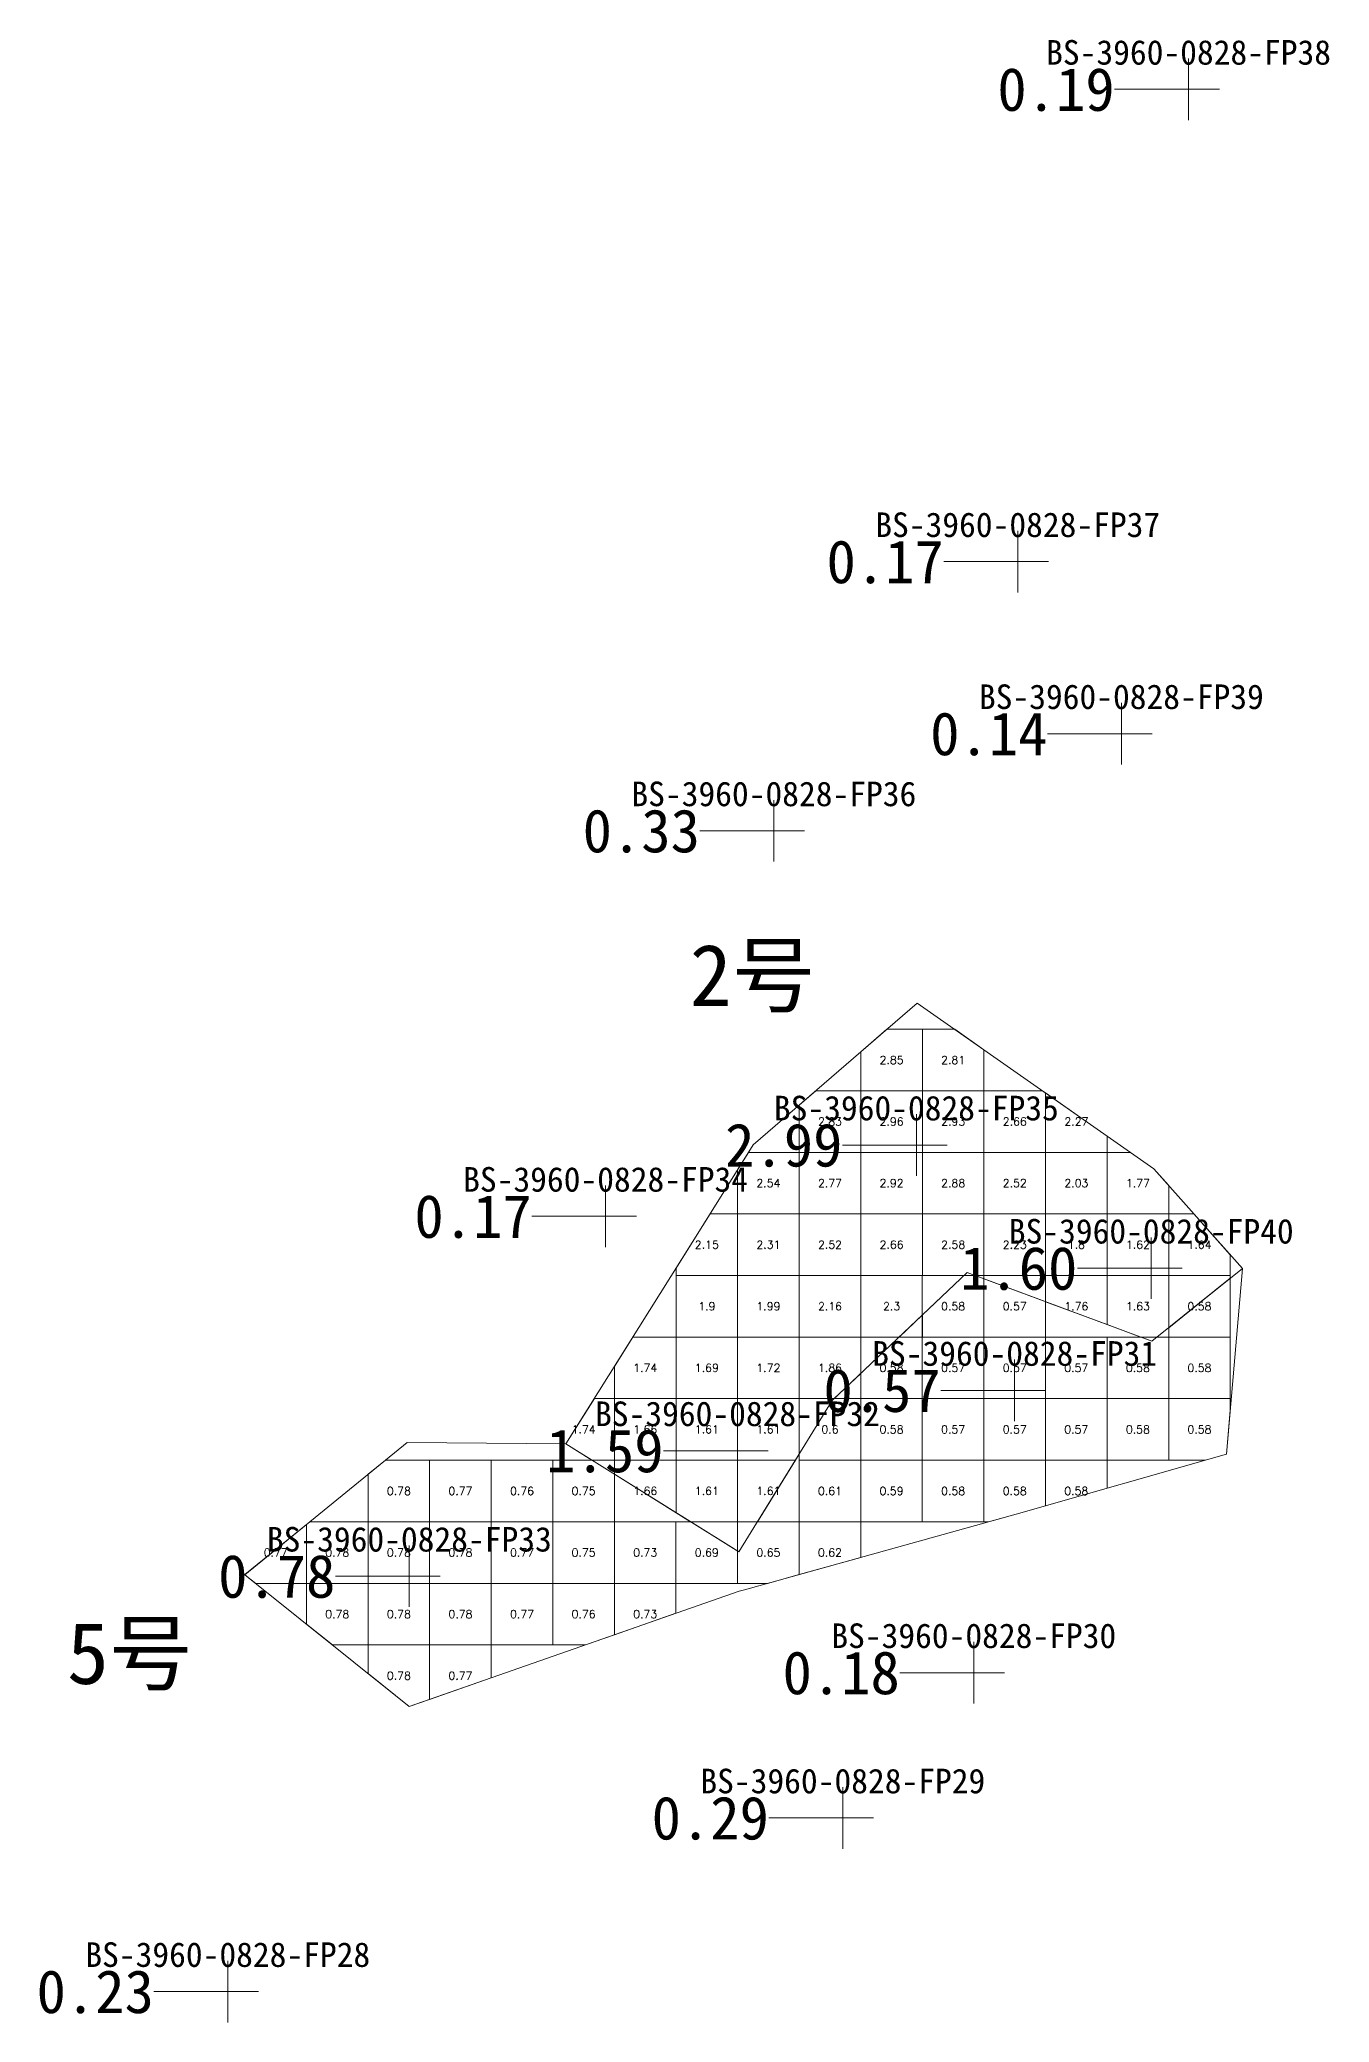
# Model space of a CAD drawing. Header units: inches. Extents: x 470023 to 470064.9, y 4349671.7 to 4349749.2.
# Drawn here: x 470043.99 to 470064.93, y 4349717.01 to 4349749.21 of the extents above; entities that cross this region are included whole.
import ezdxf
from ezdxf.enums import TextEntityAlignment as Align

# ---------------------------------------------------------------- set-up
doc = ezdxf.new("R2010")
doc.units = ezdxf.units.IN
doc.header["$MEASUREMENT"] = 0
for name, color, linetype, lineweight in [('0.500-1.000', 7, 'Continuous', 0), ('1.500-3.000', 7, 'Continuous', 0), ('孔口文字', 7, 'Continuous', 0), ('点', 7, 'Continuous', 0), ('爆区方格网', 7, 'Continuous', 0), ('线条', 7, 'Continuous', 0), ('钻孔', 7, 'Continuous', 0)]:
    doc.layers.add(name, color=color, linetype=linetype, lineweight=lineweight)
doc.styles.add('3dmine_textStyle_1', font='txt.shx', dxfattribs={"height": 1, "bigfont": 'gbcbig.shx'})
doc.styles.add('3dmine_textStyle_3', font='宋体.ttf', dxfattribs={"height": 1})
doc.styles.add('3dmine_textStyle_4', font='simsunb.ttf', dxfattribs={"height": 1})

msp = doc.modelspace()

# ---------------------------------------------------------------- hatches: boundary and pattern name
at = {"layer": '钻孔', "linetype": 'Continuous', "lineweight": 0, "true_color": 0x808080, "extrusion": (0, 1, 0)}
for points in [[(-470063.644, 3949.908), (-470062.644, 3949.908), (-470062.644, 3960.908), (-470063.644, 3960.908)], [(-470060.87, 3950.148), (-470059.87, 3950.148), (-470059.87, 3961.148), (-470060.87, 3961.148)], [(-470062.553, 3950.198), (-470061.553, 3950.198), (-470061.553, 3961.198), (-470062.553, 3961.198)], [(-470056.91, 3949.872), (-470055.91, 3949.872), (-470055.91, 3960.872), (-470056.91, 3960.872)], [(-470054.178, 3949.691), (-470053.178, 3949.691), (-470053.178, 3960.691), (-470054.178, 3960.691)], [(-470060.156, 3949.502), (-470059.156, 3949.502), (-470059.156, 3960.502), (-470060.156, 3960.502)], [(-470058.03, 3949.584), (-470057.03, 3949.584), (-470057.03, 3960.584), (-470058.03, 3960.584)], [(-470048.043, 3949.508), (-470047.043, 3949.508), (-470047.043, 3960.508), (-470048.043, 3960.508)]]:
    msp.add_hatch(color=8, dxfattribs=at).paths.add_polyline_path(points, flags=0)
at = {"layer": '钻孔', "linetype": 'Continuous', "lineweight": 0, "true_color": 0xff0000, "extrusion": (0, 1, 0)}
for points in [[(-470059.224, 3949.852), (-470058.224, 3949.852), (-470058.224, 3960.852), (-470059.224, 3960.852)], [(-470063.038, 3949.617), (-470062.038, 3949.617), (-470062.038, 3960.617), (-470063.038, 3960.617)], [(-470056.32, 3949.615), (-470055.32, 3949.615), (-470055.32, 3960.615), (-470056.32, 3960.615)]]:
    msp.add_hatch(color=1, dxfattribs=at).paths.add_polyline_path(points, flags=0)
at = {"layer": '钻孔', "linetype": 'Continuous', "lineweight": 0, "true_color": 0x00ffff, "extrusion": (0, 1, 0)}
for points in [[(-470060.82, 3949.532), (-470059.82, 3949.532), (-470059.82, 3960.532), (-470060.82, 3960.532)], [(-470050.991, 3950.486), (-470049.991, 3950.486), (-470049.991, 3960.486), (-470050.991, 3960.486)]]:
    msp.add_hatch(color=4, dxfattribs=at).paths.add_polyline_path(points, flags=0)

# ---------------------------------------------------------------- linework, layer by layer
at = {"layer": '0.500-1.000', "color": 4, "linetype": 'Continuous', "lineweight": 0, "true_color": 0x00ffff}
msp.add_lwpolyline([(470063.26, 4349726.234), (470059.847, 4349725.264), (470055.436, 4349724.034), (470055.349, 4349724.01), (470049.988, 4349722.137), (470047.32, 4349724.278), (470049.955, 4349726.426), (470052.534, 4349726.402), (470055.225, 4349724.723), (470055.344, 4349724.648), (470056.857, 4349727.106), (470059.05, 4349729.187), (470062.048, 4349728.072), (470063.519, 4349729.254), (470063.26, 4349726.234)], dxfattribs=at)
at = {"layer": '1.500-3.000', "color": 1, "linetype": 'Continuous', "lineweight": 0, "true_color": 0xff0000}
msp.add_lwpolyline([(470060.891, 4349731.706), (470062.08, 4349730.872), (470063.519, 4349729.254), (470062.046, 4349728.072), (470059.484, 4349729.025), (470059.05, 4349729.187), (470057.913, 4349728.108), (470056.857, 4349727.106), (470055.344, 4349724.648), (470052.534, 4349726.402), (470054.758, 4349729.953), (470055.576, 4349731.26), (470058.239, 4349733.565), (470060.891, 4349731.706)], dxfattribs=at)
at = {"layer": '点', "color": 138, "linetype": 'Continuous', "lineweight": 0, "true_color": 0x004c4c}
for points, elevation in [([(470062.644, 4349747.907), (470062.644, 4349748.907)], 3960.908), ([(470063.144, 4349748.407), (470062.144, 4349748.407)], 3960.908), ([(470059.87, 4349740.234), (470059.87, 4349741.234)], 3961.148), ([(470060.37, 4349740.734), (470059.37, 4349740.734)], 3961.148), ([(470061.553, 4349737.44), (470061.553, 4349738.44)], 3961.198), ([(470062.053, 4349737.94), (470061.053, 4349737.94)], 3961.198), ([(470055.91, 4349735.862), (470055.91, 4349736.862)], 3960.872), ([(470056.41, 4349736.362), (470055.41, 4349736.362)], 3960.872), ([(470058.224, 4349730.758), (470058.224, 4349731.758)], 3960.852), ([(470058.724, 4349731.258), (470057.724, 4349731.258)], 3960.852), ([(470053.178, 4349729.6), (470053.178, 4349730.6)], 3960.691), ([(470053.678, 4349730.1), (470052.678, 4349730.1)], 3960.691), ([(470062.038, 4349728.757), (470062.038, 4349729.757)], 3960.617), ([(470062.538, 4349729.257), (470061.538, 4349729.257)], 3960.617), ([(470059.82, 4349726.772), (470059.82, 4349727.772)], 3960.532), ([(470060.32, 4349727.272), (470059.32, 4349727.272)], 3960.532), ([(470055.32, 4349725.792), (470055.32, 4349726.792)], 3960.615), ([(470055.82, 4349726.292), (470054.82, 4349726.292)], 3960.615), ([(470049.991, 4349723.754), (470049.991, 4349724.754)], 3960.486), ([(470050.491, 4349724.254), (470049.491, 4349724.254)], 3960.486), ([(470059.156, 4349722.187), (470059.156, 4349723.187)], 3960.502), ([(470059.656, 4349722.687), (470058.656, 4349722.687)], 3960.502), ([(470057.03, 4349719.827), (470057.03, 4349720.827)], 3960.584), ([(470057.53, 4349720.327), (470056.53, 4349720.327)], 3960.584), ([(470047.043, 4349717.007), (470047.043, 4349718.007)], 3960.508), ([(470047.543, 4349717.507), (470046.543, 4349717.507)], 3960.508)]:
    msp.add_lwpolyline(points, dxfattribs=dict(at, elevation=elevation))
at = {"layer": '爆区方格网', "color": 1, "linetype": 'Continuous', "lineweight": 0, "true_color": 0xff0000, "elevation": 3960.617}
for points in [[(470058.322, 4349732.139), (470057.322, 4349732.139), (470057.322, 4349732.772), (470057.746, 4349733.139), (470058.322, 4349733.139), (470058.322, 4349732.139)], [(470059.322, 4349732.806), (470059.322, 4349732.139), (470058.322, 4349732.139), (470058.322, 4349733.139), (470058.847, 4349733.139), (470059.322, 4349732.806)], [(470057.322, 4349731.139), (470056.322, 4349731.139), (470056.322, 4349731.906), (470056.591, 4349732.139), (470057.322, 4349732.139), (470057.322, 4349731.139)], [(470058.322, 4349731.139), (470057.322, 4349731.139), (470057.322, 4349732.139), (470058.322, 4349732.139), (470058.322, 4349731.139)], [(470059.322, 4349731.139), (470058.322, 4349731.139), (470058.322, 4349732.139), (470059.322, 4349732.139), (470059.322, 4349731.139)], [(470060.322, 4349732.104), (470060.322, 4349731.139), (470059.322, 4349731.139), (470059.322, 4349732.139), (470060.273, 4349732.139), (470060.322, 4349732.104)], [(470060.891, 4349731.706), (470061.322, 4349731.403), (470061.322, 4349731.139), (470060.322, 4349731.139), (470060.322, 4349732.104), (470060.891, 4349731.706)], [(470056.322, 4349730.139), (470055.322, 4349730.139), (470055.322, 4349730.854), (470055.5, 4349731.139), (470056.322, 4349731.139), (470056.322, 4349730.139)], [(470057.322, 4349730.139), (470056.322, 4349730.139), (470056.322, 4349731.139), (470057.322, 4349731.139), (470057.322, 4349730.139)], [(470058.322, 4349730.139), (470057.322, 4349730.139), (470057.322, 4349731.139), (470058.322, 4349731.139), (470058.322, 4349730.139)], [(470059.322, 4349730.139), (470058.322, 4349730.139), (470058.322, 4349731.139), (470059.322, 4349731.139), (470059.322, 4349730.139)], [(470060.322, 4349730.139), (470059.322, 4349730.139), (470059.322, 4349731.139), (470060.322, 4349731.139), (470060.322, 4349730.139)], [(470061.322, 4349730.139), (470060.322, 4349730.139), (470060.322, 4349731.139), (470061.322, 4349731.139), (470061.322, 4349730.139)], [(470062.08, 4349730.872), (470062.322, 4349730.599), (470062.322, 4349730.139), (470061.322, 4349730.139), (470061.322, 4349731.139), (470061.7, 4349731.139), (470062.08, 4349730.872)], [(470055.322, 4349729.139), (470054.322, 4349729.139), (470054.322, 4349729.257), (470054.758, 4349729.953), (470054.874, 4349730.139), (470055.322, 4349730.139), (470055.322, 4349729.139)], [(470056.322, 4349729.139), (470055.322, 4349729.139), (470055.322, 4349730.139), (470056.322, 4349730.139), (470056.322, 4349729.139)], [(470057.322, 4349729.139), (470056.322, 4349729.139), (470056.322, 4349730.139), (470057.322, 4349730.139), (470057.322, 4349729.139)], [(470058.322, 4349729.139), (470057.322, 4349729.139), (470057.322, 4349730.139), (470058.322, 4349730.139), (470058.322, 4349729.139)], [(470059.322, 4349729.139), (470059.178, 4349729.139), (470059.05, 4349729.187), (470059, 4349729.139), (470058.322, 4349729.139), (470058.322, 4349730.139), (470059.322, 4349730.139), (470059.322, 4349729.139)], [(470060.322, 4349729.139), (470059.322, 4349729.139), (470059.322, 4349730.139), (470060.322, 4349730.139), (470060.322, 4349729.139)], [(470061.322, 4349729.139), (470060.322, 4349729.139), (470060.322, 4349730.139), (470061.322, 4349730.139), (470061.322, 4349729.139)], [(470062.322, 4349729.139), (470061.322, 4349729.139), (470061.322, 4349730.139), (470062.322, 4349730.139), (470062.322, 4349729.139)], [(470063.322, 4349729.475), (470063.322, 4349729.139), (470062.322, 4349729.139), (470062.322, 4349730.139), (470062.732, 4349730.139), (470063.322, 4349729.475)], [(470055.322, 4349728.139), (470054.322, 4349728.139), (470054.322, 4349729.139), (470055.322, 4349729.139), (470055.322, 4349728.139)], [(470056.322, 4349728.139), (470055.322, 4349728.139), (470055.322, 4349729.139), (470056.322, 4349729.139), (470056.322, 4349728.139)], [(470057.322, 4349728.139), (470056.322, 4349728.139), (470056.322, 4349729.139), (470057.322, 4349729.139), (470057.322, 4349728.139)], [(470058.322, 4349729.138), (470058.321, 4349729.138), (470058.321, 4349728.496), (470058.322, 4349728.496), (470058.322, 4349728.139), (470058.321, 4349728.139), (470058.321, 4349728.496), (470057.945, 4349728.139), (470057.322, 4349728.139), (470057.322, 4349729.139), (470058.322, 4349729.139), (470058.322, 4349729.138)], [(470061.322, 4349728.341), (470060.322, 4349728.713), (470060.322, 4349729.139), (470061.322, 4349729.139), (470061.322, 4349728.341)], [(470062.322, 4349729.138), (470062.321, 4349729.138), (470062.321, 4349728.293), (470062.321, 4349728.293), (470062.129, 4349728.139), (470061.867, 4349728.139), (470061.322, 4349728.341), (470061.322, 4349729.139), (470062.322, 4349729.139), (470062.322, 4349729.138)], [(470054.322, 4349727.139), (470053.322, 4349727.139), (470053.322, 4349727.661), (470053.622, 4349728.139), (470054.322, 4349728.139), (470054.322, 4349727.139)], [(470055.322, 4349727.139), (470054.322, 4349727.139), (470054.322, 4349728.139), (470055.322, 4349728.139), (470055.322, 4349727.139)], [(470056.322, 4349727.139), (470055.322, 4349727.139), (470055.322, 4349728.139), (470056.322, 4349728.139), (470056.322, 4349727.139)], [(470057.322, 4349728.138), (470057.321, 4349728.138), (470057.321, 4349727.547), (470057.322, 4349727.548), (470057.322, 4349727.139), (470057.321, 4349727.139), (470057.321, 4349727.547), (470056.891, 4349727.139), (470056.322, 4349727.139), (470056.322, 4349728.139), (470057.322, 4349728.139), (470057.322, 4349728.138)], [(470053.322, 4349726.139), (470052.957, 4349726.139), (470052.534, 4349726.402), (470052.996, 4349727.139), (470053.322, 4349727.139), (470053.322, 4349726.139)], [(470054.322, 4349726.139), (470053.322, 4349726.139), (470053.322, 4349727.139), (470054.322, 4349727.139), (470054.322, 4349726.139)], [(470055.322, 4349726.139), (470054.322, 4349726.139), (470054.322, 4349727.139), (470055.322, 4349727.139), (470055.322, 4349726.139)], [(470056.322, 4349727.138), (470056.321, 4349727.138), (470056.321, 4349726.236), (470056.322, 4349726.238), (470056.322, 4349726.139), (470056.321, 4349726.139), (470056.321, 4349726.236), (470056.261, 4349726.139), (470055.322, 4349726.139), (470055.322, 4349727.139), (470056.322, 4349727.139), (470056.322, 4349727.138)], [(470054.322, 4349725.286), (470053.322, 4349725.911), (470053.322, 4349726.139), (470054.322, 4349726.139), (470054.322, 4349725.286)], [(470055.322, 4349725.139), (470054.559, 4349725.139), (470054.322, 4349725.286), (470054.322, 4349726.139), (470055.322, 4349726.139), (470055.322, 4349725.139)], [(470055.646, 4349725.139), (470055.322, 4349725.139), (470055.322, 4349726.139), (470056.261, 4349726.139), (470055.646, 4349725.139)], [(470056.322, 4349726.138), (470056.321, 4349726.138), (470056.321, 4349726.139), (470056.322, 4349726.139), (470056.322, 4349726.138)]]:
    msp.add_lwpolyline(points, dxfattribs=at)
at = {"layer": '爆区方格网', "color": 4, "linetype": 'Continuous', "lineweight": 0, "true_color": 0x00ffff, "elevation": 3960.486}
for points in [[(470059.321, 4349728.138), (470058.321, 4349728.138), (470058.321, 4349729.138), (470059.321, 4349729.138), (470059.321, 4349728.138)], [(470060.321, 4349728.138), (470059.321, 4349728.138), (470059.321, 4349729.138), (470060.321, 4349729.138), (470060.321, 4349728.138)], [(470063.321, 4349729.095), (470062.321, 4349728.293), (470062.321, 4349729.138), (470063.321, 4349729.138), (470063.321, 4349729.095)], [(470063.321, 4349728.138), (470062.321, 4349728.138), (470062.321, 4349728.291), (470063.321, 4349729.095), (470063.321, 4349728.138)], [(470058.321, 4349727.138), (470057.321, 4349727.138), (470057.321, 4349728.138), (470058.321, 4349728.138), (470058.321, 4349727.138)], [(470059.321, 4349727.138), (470058.321, 4349727.138), (470058.321, 4349728.138), (470059.321, 4349728.138), (470059.321, 4349727.138)], [(470060.321, 4349727.138), (470059.321, 4349727.138), (470059.321, 4349728.138), (470060.321, 4349728.138), (470060.321, 4349727.138)], [(470061.321, 4349727.138), (470060.321, 4349727.138), (470060.321, 4349728.138), (470061.321, 4349728.138), (470061.321, 4349727.138)], [(470062.321, 4349727.138), (470061.321, 4349727.138), (470061.321, 4349728.138), (470062.127, 4349728.138), (470062.046, 4349728.072), (470061.95, 4349728.108), (470061.95, 4349728.108), (470062.046, 4349728.072), (470062.046, 4349728.072), (470062.048, 4349728.072), (470062.13, 4349728.138), (470062.321, 4349728.138), (470062.321, 4349727.138)], [(470063.321, 4349727.138), (470062.321, 4349727.138), (470062.321, 4349728.138), (470063.321, 4349728.138), (470063.321, 4349727.138)], [(470057.321, 4349726.138), (470056.321, 4349726.138), (470056.321, 4349727.138), (470057.321, 4349727.138), (470057.321, 4349726.138)], [(470058.321, 4349726.138), (470057.321, 4349726.138), (470057.321, 4349727.138), (470058.321, 4349727.138), (470058.321, 4349726.138)], [(470059.321, 4349726.138), (470058.321, 4349726.138), (470058.321, 4349727.138), (470059.321, 4349727.138), (470059.321, 4349726.138)], [(470060.321, 4349726.138), (470059.321, 4349726.138), (470059.321, 4349727.138), (470060.321, 4349727.138), (470060.321, 4349726.138)], [(470061.321, 4349726.138), (470060.321, 4349726.138), (470060.321, 4349727.138), (470061.321, 4349727.138), (470061.321, 4349726.138)], [(470062.321, 4349726.138), (470061.321, 4349726.138), (470061.321, 4349727.138), (470062.321, 4349727.138), (470062.321, 4349726.138)], [(470063.321, 4349726.95), (470063.26, 4349726.234), (470062.92, 4349726.138), (470062.321, 4349726.138), (470062.321, 4349727.138), (470063.321, 4349727.138), (470063.321, 4349726.95)], [(470050.321, 4349725.138), (470049.321, 4349725.138), (470049.321, 4349725.909), (470049.602, 4349726.138), (470050.321, 4349726.138), (470050.321, 4349725.138)], [(470051.321, 4349725.138), (470050.321, 4349725.138), (470050.321, 4349726.138), (470051.321, 4349726.138), (470051.321, 4349725.138)], [(470052.321, 4349725.138), (470051.321, 4349725.138), (470051.321, 4349726.138), (470052.321, 4349726.138), (470052.321, 4349725.138)], [(470053.321, 4349725.138), (470052.321, 4349725.138), (470052.321, 4349726.138), (470053.321, 4349726.138), (470053.321, 4349725.138)], [(470057.321, 4349725.138), (470056.321, 4349725.138), (470056.321, 4349726.138), (470057.321, 4349726.138), (470057.321, 4349725.138)], [(470058.321, 4349725.138), (470057.321, 4349725.138), (470057.321, 4349726.138), (470058.321, 4349726.138), (470058.321, 4349725.138)], [(470059.321, 4349725.138), (470058.321, 4349725.138), (470058.321, 4349726.138), (470059.321, 4349726.138), (470059.321, 4349725.138)], [(470060.321, 4349725.399), (470059.847, 4349725.264), (470059.395, 4349725.138), (470059.321, 4349725.138), (470059.321, 4349726.138), (470060.321, 4349726.138), (470060.321, 4349725.399)], [(470061.321, 4349725.683), (470060.321, 4349725.399), (470060.321, 4349726.138), (470061.321, 4349726.138), (470061.321, 4349725.683)], [(470048.321, 4349724.138), (470047.496, 4349724.138), (470047.321, 4349724.278), (470047.321, 4349724.279), (470048.321, 4349725.094), (470048.321, 4349724.138)], [(470049.321, 4349724.138), (470048.321, 4349724.138), (470048.321, 4349725.094), (470048.375, 4349725.138), (470049.321, 4349725.138), (470049.321, 4349724.138)], [(470050.321, 4349724.138), (470049.321, 4349724.138), (470049.321, 4349725.138), (470050.321, 4349725.138), (470050.321, 4349724.138)], [(470051.321, 4349724.138), (470050.321, 4349724.138), (470050.321, 4349725.138), (470051.321, 4349725.138), (470051.321, 4349724.138)], [(470052.321, 4349724.138), (470051.321, 4349724.138), (470051.321, 4349725.138), (470052.321, 4349725.138), (470052.321, 4349724.138)], [(470053.321, 4349724.138), (470052.321, 4349724.138), (470052.321, 4349725.138), (470053.321, 4349725.138), (470053.321, 4349724.138)], [(470054.321, 4349724.138), (470053.321, 4349724.138), (470053.321, 4349725.138), (470054.321, 4349725.138), (470054.321, 4349724.138)], [(470055.321, 4349724.138), (470054.321, 4349724.138), (470054.321, 4349725.138), (470055.321, 4349725.138), (470055.321, 4349724.138)], [(470056.321, 4349724.281), (470055.808, 4349724.138), (470055.321, 4349724.138), (470055.321, 4349725.138), (470056.321, 4349725.138), (470056.321, 4349724.281)], [(470057.321, 4349724.56), (470056.321, 4349724.281), (470056.321, 4349725.138), (470057.321, 4349725.138), (470057.321, 4349724.56)], [(470049.321, 4349723.138), (470048.741, 4349723.138), (470048.321, 4349723.475), (470048.321, 4349724.138), (470049.321, 4349724.138), (470049.321, 4349723.138)], [(470050.321, 4349723.138), (470049.321, 4349723.138), (470049.321, 4349724.138), (470050.321, 4349724.138), (470050.321, 4349723.138)], [(470051.321, 4349723.138), (470050.321, 4349723.138), (470050.321, 4349724.138), (470051.321, 4349724.138), (470051.321, 4349723.138)], [(470052.321, 4349723.138), (470051.321, 4349723.138), (470051.321, 4349724.138), (470052.321, 4349724.138), (470052.321, 4349723.138)], [(470053.321, 4349723.301), (470052.853, 4349723.138), (470052.321, 4349723.138), (470052.321, 4349724.138), (470053.321, 4349724.138), (470053.321, 4349723.301)], [(470054.321, 4349723.651), (470053.321, 4349723.301), (470053.321, 4349724.138), (470054.321, 4349724.138), (470054.321, 4349723.651)], [(470050.321, 4349722.253), (470049.991, 4349722.138), (470049.987, 4349722.138), (470049.321, 4349722.672), (470049.321, 4349723.138), (470050.321, 4349723.138), (470050.321, 4349722.253)], [(470051.321, 4349722.603), (470050.321, 4349722.253), (470050.321, 4349723.138), (470051.321, 4349723.138), (470051.321, 4349722.603)]]:
    msp.add_lwpolyline(points, dxfattribs=at)
at = {"layer": '线条', "color": 138, "linetype": 'Continuous', "lineweight": 0, "true_color": 0x004c4c}
for points, elevation in [([(470062.644, 4349748.407), (470062.644, 4349748.407), (470062.644, 4349748.407)], 3960.908), ([(470059.87, 4349740.734), (470059.87, 4349740.734), (470059.87, 4349740.734)], 3961.148), ([(470061.553, 4349737.94), (470061.553, 4349737.94), (470061.553, 4349737.94)], 3961.198), ([(470055.91, 4349736.362), (470055.91, 4349736.362), (470055.91, 4349736.362)], 3960.872), ([(470058.224, 4349731.258), (470058.224, 4349731.258), (470058.224, 4349731.258)], 3960.852), ([(470053.178, 4349730.1), (470053.178, 4349730.1), (470053.178, 4349730.1)], 3960.691), ([(470062.038, 4349729.257), (470062.038, 4349729.257), (470062.038, 4349729.257)], 3960.617), ([(470059.82, 4349727.272), (470059.82, 4349727.272), (470059.82, 4349727.272)], 3960.532), ([(470055.32, 4349726.292), (470055.32, 4349726.292), (470055.32, 4349726.292)], 3960.615), ([(470049.991, 4349724.254), (470049.991, 4349724.254), (470049.991, 4349724.254)], 3960.486), ([(470059.156, 4349722.687), (470059.156, 4349722.687), (470059.156, 4349722.687)], 3960.502), ([(470057.03, 4349720.327), (470057.03, 4349720.327), (470057.03, 4349720.327)], 3960.584), ([(470047.043, 4349717.507), (470047.043, 4349717.507), (470047.043, 4349717.507)], 3960.508)]:
    msp.add_lwpolyline(points, dxfattribs=dict(at, elevation=elevation))
at = {"layer": '钻孔', "color": 8, "linetype": 'Continuous', "lineweight": 0, "true_color": 0x808080}
for points, elevation in [([(470062.644, 4349748.407), (470061.444, 4349748.407)], 3960.908), ([(470062.644, 4349748.407), (470061.444, 4349748.407)], 3949.908), ([(470059.87, 4349740.734), (470058.67, 4349740.734)], 3961.148), ([(470059.87, 4349740.734), (470058.67, 4349740.734)], 3950.148), ([(470061.553, 4349737.94), (470060.353, 4349737.94)], 3961.198), ([(470061.553, 4349737.94), (470060.353, 4349737.94)], 3950.198), ([(470055.91, 4349736.362), (470054.71, 4349736.362)], 3960.872), ([(470055.91, 4349736.362), (470054.71, 4349736.362)], 3949.872), ([(470053.178, 4349730.1), (470051.978, 4349730.1)], 3960.691), ([(470053.178, 4349730.1), (470051.978, 4349730.1)], 3949.691), ([(470059.156, 4349722.687), (470057.956, 4349722.687)], 3960.502), ([(470059.156, 4349722.687), (470057.956, 4349722.687)], 3949.502), ([(470057.03, 4349720.327), (470055.83, 4349720.327)], 3960.584), ([(470057.03, 4349720.327), (470055.83, 4349720.327)], 3949.584), ([(470047.043, 4349717.507), (470045.843, 4349717.507)], 3960.508), ([(470047.043, 4349717.507), (470045.843, 4349717.507)], 3949.508)]:
    msp.add_lwpolyline(points, dxfattribs=dict(at, elevation=elevation))
at = {"layer": '钻孔', "color": 1, "linetype": 'Continuous', "lineweight": 0, "true_color": 0xff0000}
for points, elevation in [([(470058.224, 4349731.258), (470057.024, 4349731.258)], 3960.852), ([(470058.224, 4349731.258), (470057.024, 4349731.258)], 3949.852), ([(470062.038, 4349729.257), (470060.838, 4349729.257)], 3960.617), ([(470062.038, 4349729.257), (470060.838, 4349729.257)], 3949.617), ([(470055.32, 4349726.292), (470054.12, 4349726.292)], 3960.615), ([(470055.32, 4349726.292), (470054.12, 4349726.292)], 3949.615)]:
    msp.add_lwpolyline(points, dxfattribs=dict(at, elevation=elevation))
at = {"layer": '钻孔', "color": 4, "linetype": 'Continuous', "lineweight": 0, "true_color": 0x00ffff}
for points, elevation in [([(470059.82, 4349727.272), (470058.62, 4349727.272)], 3960.532), ([(470059.82, 4349727.272), (470058.62, 4349727.272)], 3949.532), ([(470049.991, 4349724.254), (470048.791, 4349724.254)], 3960.486), ([(470049.991, 4349724.254), (470048.791, 4349724.254)], 3950.486)]:
    msp.add_lwpolyline(points, dxfattribs=dict(at, elevation=elevation))

# ---------------------------------------------------------------- texts
at = {"color": 7, "linetype": 'Continuous', "lineweight": 0, "style": '3dmine_textStyle_3'}
for s, p in [('2号', (470054.545, 4349733.517, 1982.732)), ('5号', (470044.432, 4349722.504, 1982.732))]:
    msp.add_text(s, height=1, dxfattribs=at).set_placement(p)
at = {"color": 1, "linetype": 'Continuous', "lineweight": 0, "true_color": 0xff0000, "style": '3dmine_textStyle_1'}
for s, p in [('2.85', (470057.822, 4349732.639, 3960.617)), ('2.81', (470058.822, 4349732.639, 3960.617)), ('2.83', (470056.822, 4349731.639, 3960.617)), ('2.96', (470057.822, 4349731.639, 3960.617)), ('2.93', (470058.822, 4349731.639, 3960.617)), ('2.66', (470059.822, 4349731.639, 3960.617)), ('2.27', (470060.822, 4349731.639, 3960.617)), ('2.54', (470055.822, 4349730.639, 3960.617)), ('2.77', (470056.822, 4349730.639, 3960.617)), ('2.92', (470057.822, 4349730.639, 3960.617)), ('2.88', (470058.822, 4349730.639, 3960.617)), ('2.52', (470059.822, 4349730.639, 3960.617)), ('2.03', (470060.822, 4349730.639, 3960.617)), ('1.77', (470061.822, 4349730.639, 3960.617)), ('2.15', (470054.822, 4349729.639, 3960.617)), ('2.31', (470055.822, 4349729.639, 3960.617)), ('2.52', (470056.822, 4349729.639, 3960.617)), ('2.66', (470057.822, 4349729.639, 3960.617)), ('2.58', (470058.822, 4349729.639, 3960.617)), ('2.23', (470059.822, 4349729.639, 3960.617)), ('1.8', (470060.822, 4349729.639, 3960.617)), ('1.62', (470061.822, 4349729.639, 3960.617)), ('1.64', (470062.822, 4349729.639, 3960.617)), ('1.9', (470054.822, 4349728.639, 3960.617)), ('1.99', (470055.822, 4349728.639, 3960.617)), ('2.16', (470056.822, 4349728.639, 3960.617)), ('2.3', (470057.822, 4349728.639, 3960.617)), ('1.76', (470060.822, 4349728.639, 3960.617)), ('1.63', (470061.822, 4349728.639, 3960.617)), ('1.74', (470053.822, 4349727.639, 3960.617)), ('1.69', (470054.822, 4349727.639, 3960.617)), ('1.72', (470055.822, 4349727.639, 3960.617)), ('1.86', (470056.822, 4349727.639, 3960.617)), ('1.74', (470052.822, 4349726.639, 3960.617)), ('1.66', (470053.822, 4349726.639, 3960.617)), ('1.61', (470054.822, 4349726.639, 3960.617)), ('1.61', (470055.822, 4349726.639, 3960.617)), ('1.66', (470053.822, 4349725.639, 3960.617)), ('1.61', (470054.822, 4349725.639, 3960.617)), ('1.61', (470055.822, 4349725.639, 3960.617))]:
    msp.add_text(s, height=0.13, dxfattribs=at).set_placement(p, align=Align.MIDDLE_CENTER)
at = {"color": 4, "linetype": 'Continuous', "lineweight": 0, "true_color": 0x00ffff, "style": '3dmine_textStyle_1'}
for s, p in [('0.58', (470058.821, 4349728.638, 3960.486)), ('0.57', (470059.821, 4349728.638, 3960.486)), ('0.58', (470062.821, 4349728.638, 3960.486)), ('0.58', (470057.821, 4349727.638, 3960.486)), ('0.57', (470058.821, 4349727.638, 3960.486)), ('0.57', (470059.821, 4349727.638, 3960.486)), ('0.57', (470060.821, 4349727.638, 3960.486)), ('0.58', (470061.821, 4349727.638, 3960.486)), ('0.58', (470062.821, 4349727.638, 3960.486)), ('0.6', (470056.821, 4349726.638, 3960.486)), ('0.58', (470057.821, 4349726.638, 3960.486)), ('0.57', (470058.821, 4349726.638, 3960.486)), ('0.57', (470059.821, 4349726.638, 3960.486)), ('0.57', (470060.821, 4349726.638, 3960.486)), ('0.58', (470061.821, 4349726.638, 3960.486)), ('0.58', (470062.821, 4349726.638, 3960.486)), ('0.78', (470049.821, 4349725.638, 3960.486)), ('0.77', (470050.821, 4349725.638, 3960.486)), ('0.76', (470051.821, 4349725.638, 3960.486)), ('0.75', (470052.821, 4349725.638, 3960.486)), ('0.61', (470056.821, 4349725.638, 3960.486)), ('0.59', (470057.821, 4349725.638, 3960.486)), ('0.58', (470058.821, 4349725.638, 3960.486)), ('0.58', (470059.821, 4349725.638, 3960.486)), ('0.58', (470060.821, 4349725.638, 3960.486)), ('0.77', (470047.821, 4349724.638, 3960.486)), ('0.78', (470048.821, 4349724.638, 3960.486)), ('0.78', (470049.821, 4349724.638, 3960.486)), ('0.78', (470050.821, 4349724.638, 3960.486)), ('0.77', (470051.821, 4349724.638, 3960.486)), ('0.75', (470052.821, 4349724.638, 3960.486)), ('0.73', (470053.821, 4349724.638, 3960.486)), ('0.69', (470054.821, 4349724.638, 3960.486)), ('0.65', (470055.821, 4349724.638, 3960.486)), ('0.62', (470056.821, 4349724.638, 3960.486)), ('0.78', (470048.821, 4349723.638, 3960.486)), ('0.78', (470049.821, 4349723.638, 3960.486)), ('0.78', (470050.821, 4349723.638, 3960.486)), ('0.77', (470051.821, 4349723.638, 3960.486)), ('0.76', (470052.821, 4349723.638, 3960.486)), ('0.73', (470053.821, 4349723.638, 3960.486)), ('0.78', (470049.821, 4349722.638, 3960.486)), ('0.77', (470050.821, 4349722.638, 3960.486))]:
    msp.add_text(s, height=0.13, dxfattribs=at).set_placement(p, align=Align.MIDDLE_CENTER)
at = {"layer": '孔口文字', "color": 138, "linetype": 'Continuous', "lineweight": 0, "true_color": 0x004c4c, "style": '3dmine_textStyle_4'}
for s, p in [('BS-3960-0828-FP38', (470062.644, 4349748.807, 3960.908)), ('BS-3960-0828-FP37', (470059.87, 4349741.134, 3961.148)), ('BS-3960-0828-FP39', (470061.553, 4349738.34, 3961.198)), ('BS-3960-0828-FP36', (470055.91, 4349736.762, 3960.872)), ('BS-3960-0828-FP35', (470058.224, 4349731.658, 3960.852)), ('BS-3960-0828-FP34', (470053.178, 4349730.5, 3960.691)), ('BS-3960-0828-FP40', (470062.038, 4349729.657, 3960.617)), ('BS-3960-0828-FP31', (470059.82, 4349727.672, 3960.532)), ('BS-3960-0828-FP32', (470055.32, 4349726.692, 3960.615)), ('BS-3960-0828-FP33', (470049.991, 4349724.654, 3960.486)), ('BS-3960-0828-FP30', (470059.156, 4349723.087, 3960.502)), ('BS-3960-0828-FP29', (470057.03, 4349720.727, 3960.584)), ('BS-3960-0828-FP28', (470047.043, 4349717.907, 3960.508))]:
    msp.add_text(s, height=0.4, dxfattribs=at).set_placement(p, align=Align.CENTER)
at = {"layer": '钻孔', "color": 8, "linetype": 'Continuous', "lineweight": 0, "true_color": 0x808080, "style": '3dmine_textStyle_4'}
for s, p in [('0.19', (470061.444, 4349748.407, 3960.908)), ('0.17', (470058.67, 4349740.734, 3961.148)), ('0.14', (470060.353, 4349737.94, 3961.198)), ('0.33', (470054.71, 4349736.362, 3960.872)), ('0.17', (470051.978, 4349730.1, 3960.691)), ('0.18', (470057.956, 4349722.687, 3960.502)), ('0.29', (470055.83, 4349720.327, 3960.584)), ('0.23', (470045.843, 4349717.507, 3960.508))]:
    msp.add_text(s, height=0.7, dxfattribs=at).set_placement(p, align=Align.MIDDLE_RIGHT)
at = {"layer": '钻孔', "color": 1, "linetype": 'Continuous', "lineweight": 0, "true_color": 0xff0000, "style": '3dmine_textStyle_4'}
for s, p in [('2.99', (470057.024, 4349731.258, 3960.852)), ('1.60', (470060.838, 4349729.257, 3960.617)), ('1.59', (470054.12, 4349726.292, 3960.615))]:
    msp.add_text(s, height=0.7, dxfattribs=at).set_placement(p, align=Align.MIDDLE_RIGHT)
at = {"layer": '钻孔', "color": 4, "linetype": 'Continuous', "lineweight": 0, "true_color": 0x00ffff, "style": '3dmine_textStyle_4'}
for s, p in [('0.57', (470058.62, 4349727.272, 3960.532)), ('0.78', (470048.791, 4349724.254, 3960.486))]:
    msp.add_text(s, height=0.7, dxfattribs=at).set_placement(p, align=Align.MIDDLE_RIGHT)

doc.saveas('drawing.dxf')
